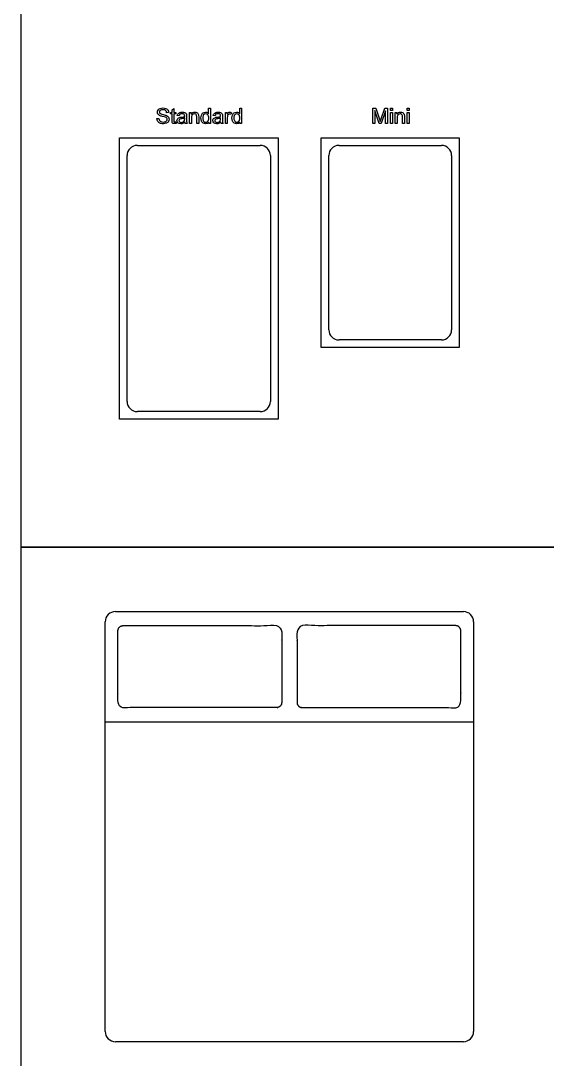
# Model space of a CAD drawing. Header units: millimetres. Extents: x 0 to 22.8, y -0.3 to 16.7.
# Drawn here: x 0.04 to 2.66, y 3.22 to 8.37 of the extents above; entities that cross this region are included whole.
import ezdxf

# ---------------------------------------------------------------- set-up
doc = ezdxf.new("R2010")
doc.units = ezdxf.units.MM
for name, color, linetype, true_color in [('AG-DIAGRAM', 7, 'Continuous', 0xfecc66), ('AG-FURNITURE', 7, 'Continuous', 0x66ccff), ('N-SYMB', 7, 'Continuous', 0x800040), ('X-VIEWPORT', 7, 'Continuous', 0xfb0280)]:
    doc.layers.add(name, color=color, linetype=linetype, true_color=true_color)

msp = doc.modelspace()

# ---------------------------------------------------------------- linework, layer by layer
at = {"layer": 'AG-DIAGRAM'}
for points in [[(0.5335, 6.3895), (0.5335, 7.7865), (1.3209, 7.7865), (1.3209, 6.3895)], [(1.5348, 6.7451), (1.5348, 7.7865), (2.2206, 7.7865), (2.2206, 6.7451)]]:
    msp.add_lwpolyline(points, close=True, dxfattribs=at)
at = {"layer": 'AG-FURNITURE'}
msp.add_line((0.4627, 4.8896), (2.2915, 4.8896), dxfattribs=at)
for centre, start, end in [((0.6224, 7.6976), 90, 180), ((1.232, 7.6976), 0, 90), ((1.6237, 7.6976), 90, 180), ((2.1317, 7.6976), 0, 90), ((1.6237, 6.834), 180, 270), ((2.1317, 6.834), 270, 0), ((0.6224, 6.4784), 180, 270), ((1.232, 6.4784), 270, 360), ((0.5135, 5.3849), 90, 180), ((2.2407, 5.3849), 0, 90), ((0.5135, 3.3529), 180, 270), ((2.2407, 3.3529), 270, 0)]:
    msp.add_arc(centre, 0.0508, start, end, dxfattribs=at)
for points in [[(0.6224, 7.7484), (0.9272, 7.7484), (1.232, 7.7484)], [(1.6237, 7.7484), (1.8777, 7.7484), (2.1317, 7.7484)], [(0.5716, 6.4784), (0.5716, 7.088), (0.5716, 7.6976)], [(1.2828, 7.6976), (1.2828, 7.088), (1.2828, 6.4784)], [(1.5729, 6.834), (1.5729, 7.2658), (1.5729, 7.6976)], [(2.1825, 7.6976), (2.1825, 7.2658), (2.1825, 6.834)], [(2.1317, 6.7832), (1.8777, 6.7832), (1.6237, 6.7832)], [(1.232, 6.4276), (0.9272, 6.4276), (0.6224, 6.4276)], [(0.5135, 5.4357), (1.3771, 5.4357), (2.2407, 5.4357)], [(0.4627, 3.3529), (0.4627, 4.3689), (0.4627, 5.3849)], [(2.2915, 5.3849), (2.2915, 4.3689), (2.2915, 3.3529)], [(2.2407, 3.3021), (1.3771, 3.3021), (0.5135, 3.3021)]]:
    msp.add_open_spline(points, degree=2, dxfattribs=at)
for points in [[(0.5516, 5.3659), (0.5262, 5.3659), (0.5262, 5.3405), (0.5262, 5.1627), (0.5262, 4.9849), (0.5262, 4.9595), (0.5516, 4.9595), (0.9072, 4.9595), (1.3136, 4.9595), (1.339, 4.9595), (1.339, 4.9849), (1.339, 5.1627), (1.339, 5.3405), (1.339, 5.3659), (1.3136, 5.3659), (0.9072, 5.3659), (0.5516, 5.3659)], [(2.2026, 5.3659), (2.228, 5.3659), (2.228, 5.3405), (2.228, 5.1627), (2.228, 4.9849), (2.228, 4.9595), (2.2026, 4.9595), (1.847, 4.9595), (1.4406, 4.9595), (1.4152, 4.9595), (1.4152, 4.9849), (1.4152, 5.1627), (1.4152, 5.3405), (1.4152, 5.3659), (1.4406, 5.3659), (1.847, 5.3659), (2.2026, 5.3659)]]:
    msp.add_rational_spline(points, [1, 0.707106781187, 1, 1, 1, 0.707106781187, 1, 1, 1, 0.707106781187, 1, 1, 1, 0.707106781187, 1, 1, 1], degree=2, knots=[0, 0, 0, 1.570796, 1.570796, 19.070796, 19.070796, 20.641593, 20.641593, 45.112181, 45.112181, 46.682977, 46.682977, 64.182977, 64.182977, 65.753774, 65.753774, 90.224362, 90.224362, 90.224362], dxfattribs=at)
at = {"layer": 'N-SYMB'}
for points in [[(0.7193, 7.8809), (0.7289, 7.8818)], [(0.7776, 7.9112), (0.7679, 7.9103)], [(0.7946, 7.8726), (0.7946, 7.9043), (0.7877, 7.9043), (0.7877, 7.9116), (0.7946, 7.9116), (0.7946, 7.9254), (0.8038, 7.9309), (0.8038, 7.9116), (0.8129, 7.9116), (0.8129, 7.9043), (0.8038, 7.9043), (0.8038, 7.8722)], [(0.8299, 7.8947), (0.8207, 7.896)], [(0.8575, 7.8804), (0.8575, 7.8841)], [(0.8671, 7.8919), (0.8671, 7.8795)], [(0.8818, 7.8566), (0.8818, 7.9116), (0.89, 7.9116), (0.89, 7.9038)], [(0.891, 7.8864), (0.891, 7.8566), (0.8818, 7.8566)], [(0.9268, 7.8905), (0.9268, 7.8566), (0.9171, 7.8566), (0.9171, 7.8901)], [(0.9763, 7.9052), (0.9763, 7.9328), (0.9855, 7.9328), (0.9855, 7.8566), (0.9768, 7.8566)], [(1.008, 7.8947), (0.9988, 7.896)], [(1.0356, 7.8804), (1.0356, 7.8841)], [(1.0452, 7.8919), (1.0452, 7.8795)], [(1.0594, 7.8566), (1.0594, 7.9116), (1.0682, 7.9116), (1.0682, 7.9034)], [(1.0691, 7.8855), (1.0691, 7.8566), (1.0594, 7.8566)], [(1.0897, 7.9098), (1.0865, 7.9011)], [(1.1306, 7.9052), (1.1306, 7.9328), (1.1398, 7.9328), (1.1398, 7.8566), (1.131, 7.8566)], [(1.7914, 7.8566), (1.7914, 7.9328), (1.8066, 7.9328), (1.8245, 7.8786)], [(1.8323, 7.8795), (1.8506, 7.9328), (1.8644, 7.9328), (1.8644, 7.8566), (1.8543, 7.8566), (1.8543, 7.9204), (1.8323, 7.8566), (1.8231, 7.8566), (1.8011, 7.9213), (1.8011, 7.8566), (1.7914, 7.8566)], [(1.903, 7.8566), (1.903, 7.9116), (1.9112, 7.9116), (1.9112, 7.9038)], [(1.9122, 7.8864), (1.9122, 7.8566), (1.903, 7.8566)], [(1.948, 7.8905), (1.948, 7.8566), (1.9388, 7.8566), (1.9388, 7.8901)], [(0.8129, 7.8648), (0.8143, 7.8566)], [(0.8699, 7.8566), (0.8602, 7.8566)], [(0.9768, 7.8566), (0.9768, 7.8634)], [(1.048, 7.8566), (1.0383, 7.8566)], [(1.131, 7.8566), (1.131, 7.8634)]]:
    msp.add_lwpolyline(points, dxfattribs=at)
for points in [[(1.8796, 7.9217), (1.8796, 7.9328), (1.8887, 7.9328), (1.8887, 7.9217)], [(1.8796, 7.8566), (1.8796, 7.9116), (1.8887, 7.9116), (1.8887, 7.8566)], [(1.9622, 7.9217), (1.9622, 7.9328), (1.9718, 7.9328), (1.9718, 7.9217)], [(1.9622, 7.8566), (1.9622, 7.9116), (1.9718, 7.9116), (1.9718, 7.8566)]]:
    msp.add_lwpolyline(points, close=True, dxfattribs=at)
for points in [[(0.7349, 7.9314), (0.739, 7.9332), (0.7441, 7.9341), (0.7491, 7.9341)], [(0.7491, 7.9341), (0.7546, 7.9341), (0.7597, 7.9332), (0.7638, 7.9314)], [(0.722, 7.913), (0.722, 7.9167), (0.7234, 7.9204), (0.7253, 7.9236)], [(0.7248, 7.9034), (0.723, 7.9061), (0.722, 7.9094), (0.722, 7.913)], [(0.7331, 7.8965), (0.7294, 7.8983), (0.7266, 7.9006), (0.7248, 7.9034)], [(0.7253, 7.9236), (0.7276, 7.9273), (0.7308, 7.9295), (0.7349, 7.9314)], [(0.7289, 7.8818), (0.7294, 7.8777), (0.7303, 7.8749), (0.7321, 7.8722)], [(0.7363, 7.9217), (0.7335, 7.9194), (0.7321, 7.9167), (0.7321, 7.9135)], [(0.7321, 7.9135), (0.7321, 7.9107), (0.7331, 7.9084), (0.7349, 7.9071)], [(0.7477, 7.8914), (0.7409, 7.8933), (0.7358, 7.8947), (0.7331, 7.8965)], [(0.7349, 7.9071), (0.7367, 7.9052), (0.7418, 7.9034), (0.75, 7.9015)], [(0.7496, 7.925), (0.7432, 7.925), (0.739, 7.924), (0.7363, 7.9217)], [(0.7615, 7.8878), (0.7592, 7.8887), (0.7546, 7.8901), (0.7477, 7.8914)], [(0.7629, 7.9213), (0.7597, 7.924), (0.7556, 7.925), (0.7496, 7.925)], [(0.75, 7.9015), (0.7583, 7.8997), (0.7638, 7.8979), (0.767, 7.8965)], [(0.7684, 7.8832), (0.767, 7.885), (0.7647, 7.8869), (0.7615, 7.8878)], [(0.7679, 7.9103), (0.7675, 7.9153), (0.7657, 7.919), (0.7629, 7.9213)], [(0.7638, 7.9314), (0.7684, 7.9295), (0.7716, 7.9268), (0.7739, 7.9231)], [(0.767, 7.8965), (0.7716, 7.8947), (0.7748, 7.8919), (0.7767, 7.8887)], [(0.7702, 7.8772), (0.7702, 7.8795), (0.7698, 7.8813), (0.7684, 7.8832)], [(0.7739, 7.9231), (0.7762, 7.9194), (0.7776, 7.9158), (0.7776, 7.9112)], [(0.7767, 7.8887), (0.779, 7.8855), (0.7799, 7.8818), (0.7799, 7.8777)], [(0.8207, 7.896), (0.8217, 7.8997), (0.823, 7.9029), (0.8249, 7.9052)], [(0.8212, 7.8781), (0.8221, 7.8804), (0.8239, 7.8823), (0.8258, 7.8836)], [(0.8249, 7.9052), (0.8267, 7.908), (0.8295, 7.9098), (0.8331, 7.9107)], [(0.8258, 7.8836), (0.8276, 7.885), (0.8299, 7.8859), (0.8327, 7.8869)], [(0.8345, 7.9029), (0.8327, 7.9011), (0.8308, 7.8983), (0.8299, 7.8947)], [(0.8327, 7.8869), (0.8345, 7.8873), (0.8373, 7.8878), (0.8409, 7.8882)], [(0.8331, 7.9107), (0.8368, 7.9121), (0.8409, 7.913), (0.8455, 7.913)], [(0.8441, 7.9052), (0.84, 7.9052), (0.8368, 7.9043), (0.8345, 7.9029)], [(0.8409, 7.8882), (0.8483, 7.8892), (0.8542, 7.8901), (0.8575, 7.8914)], [(0.8575, 7.8841), (0.8542, 7.8827), (0.8492, 7.8813), (0.8423, 7.8804)], [(0.8552, 7.902), (0.8524, 7.9043), (0.8492, 7.9052), (0.8441, 7.9052)], [(0.8455, 7.913), (0.8506, 7.913), (0.8542, 7.9126), (0.857, 7.9112)], [(0.8575, 7.8937), (0.8575, 7.8979), (0.857, 7.9006), (0.8552, 7.902)], [(0.857, 7.9112), (0.8602, 7.9103), (0.8625, 7.9089), (0.8639, 7.9071)], [(0.8575, 7.8914), (0.8575, 7.8928), (0.8575, 7.8937), (0.8575, 7.8937)], [(0.8639, 7.9071), (0.8653, 7.9052), (0.8662, 7.9034), (0.8666, 7.9006)], [(0.8666, 7.9006), (0.8671, 7.8993), (0.8671, 7.896), (0.8671, 7.8919)], [(0.89, 7.9038), (0.8942, 7.9098), (0.9001, 7.913), (0.9075, 7.913)], [(0.8956, 7.9011), (0.8923, 7.8983), (0.891, 7.8937), (0.891, 7.8864)], [(0.9057, 7.9048), (0.9015, 7.9048), (0.8983, 7.9034), (0.8956, 7.9011)], [(0.9121, 7.9029), (0.9102, 7.9043), (0.9084, 7.9048), (0.9057, 7.9048)], [(0.9075, 7.913), (0.9112, 7.913), (0.9139, 7.9121), (0.9167, 7.9112)], [(0.9162, 7.8983), (0.9153, 7.9006), (0.9139, 7.902), (0.9121, 7.9029)], [(0.9171, 7.8901), (0.9171, 7.8937), (0.9167, 7.8965), (0.9162, 7.8983)], [(0.9167, 7.9112), (0.9199, 7.9098), (0.9217, 7.9084), (0.9231, 7.9066)], [(0.9231, 7.9066), (0.9245, 7.9043), (0.9254, 7.902), (0.9259, 7.8993)], [(0.9259, 7.8993), (0.9263, 7.8979), (0.9268, 7.8947), (0.9268, 7.8905)], [(0.9378, 7.8841), (0.9378, 7.8896), (0.9387, 7.8947), (0.9405, 7.8988)], [(0.9405, 7.869), (0.9387, 7.8731), (0.9378, 7.8781), (0.9378, 7.8841)], [(0.9405, 7.8988), (0.9424, 7.9034), (0.9451, 7.9071), (0.9488, 7.9094)], [(0.9516, 7.9002), (0.9488, 7.8965), (0.9474, 7.8914), (0.9474, 7.8841)], [(0.9474, 7.8841), (0.9474, 7.8768), (0.9488, 7.8717), (0.9516, 7.868)], [(0.9488, 7.9094), (0.9525, 7.9116), (0.9566, 7.913), (0.9607, 7.913)], [(0.9617, 7.9052), (0.9575, 7.9052), (0.9543, 7.9034), (0.9516, 7.9002)], [(0.9607, 7.913), (0.9644, 7.913), (0.9672, 7.9121), (0.9699, 7.9107)], [(0.9727, 7.8997), (0.9699, 7.9034), (0.9662, 7.9052), (0.9617, 7.9052)], [(0.9699, 7.9107), (0.9727, 7.9094), (0.9745, 7.9075), (0.9763, 7.9052)], [(0.9768, 7.8832), (0.9768, 7.8905), (0.9754, 7.8965), (0.9727, 7.8997)], [(0.9727, 7.868), (0.9754, 7.8713), (0.9768, 7.8763), (0.9768, 7.8832)], [(0.9988, 7.896), (0.9998, 7.8997), (1.0011, 7.9029), (1.003, 7.9052)], [(0.9988, 7.8781), (1.0002, 7.8804), (1.0016, 7.8823), (1.0039, 7.8836)], [(1.003, 7.9052), (1.0048, 7.908), (1.0076, 7.9098), (1.0112, 7.9107)], [(1.0039, 7.8836), (1.0057, 7.885), (1.008, 7.8859), (1.0108, 7.8869)], [(1.0126, 7.9029), (1.0103, 7.9011), (1.0089, 7.8983), (1.008, 7.8947)], [(1.0108, 7.8869), (1.0126, 7.8873), (1.0154, 7.8878), (1.019, 7.8882)], [(1.0112, 7.9107), (1.0149, 7.9121), (1.019, 7.913), (1.0236, 7.913)], [(1.0223, 7.9052), (1.0181, 7.9052), (1.0144, 7.9043), (1.0126, 7.9029)], [(1.019, 7.8882), (1.0264, 7.8892), (1.0319, 7.8901), (1.0356, 7.8914)], [(1.0356, 7.8841), (1.0324, 7.8827), (1.0273, 7.8813), (1.0204, 7.8804)], [(1.0328, 7.902), (1.0305, 7.9043), (1.0268, 7.9052), (1.0223, 7.9052)], [(1.0236, 7.913), (1.0282, 7.913), (1.0324, 7.9126), (1.0351, 7.9112)], [(1.0356, 7.8937), (1.0356, 7.8979), (1.0346, 7.9006), (1.0328, 7.902)], [(1.0351, 7.9112), (1.0383, 7.9103), (1.0402, 7.9089), (1.0415, 7.9071)], [(1.0356, 7.8914), (1.0356, 7.8928), (1.0356, 7.8937), (1.0356, 7.8937)], [(1.0415, 7.9071), (1.0429, 7.9052), (1.0443, 7.9034), (1.0447, 7.9006)], [(1.0447, 7.9006), (1.0447, 7.8993), (1.0452, 7.896), (1.0452, 7.8919)], [(1.0682, 7.9034), (1.07, 7.9071), (1.0723, 7.9098), (1.0741, 7.9112)], [(1.0705, 7.896), (1.0695, 7.8928), (1.0691, 7.8892), (1.0691, 7.8855)], [(1.0741, 7.9015), (1.0723, 7.9002), (1.0714, 7.8983), (1.0705, 7.896)], [(1.0741, 7.9112), (1.076, 7.9121), (1.0778, 7.913), (1.0801, 7.913)], [(1.0796, 7.9034), (1.0773, 7.9034), (1.0755, 7.9025), (1.0741, 7.9015)], [(1.0865, 7.9011), (1.0842, 7.9025), (1.0819, 7.9034), (1.0796, 7.9034)], [(1.0801, 7.913), (1.0833, 7.913), (1.0865, 7.9121), (1.0897, 7.9098)], [(1.0916, 7.8841), (1.0916, 7.8896), (1.0925, 7.8947), (1.0943, 7.8988)], [(1.0948, 7.869), (1.0929, 7.8731), (1.0916, 7.8781), (1.0916, 7.8841)], [(1.0943, 7.8988), (1.0962, 7.9034), (1.0989, 7.9071), (1.1026, 7.9094)], [(1.1058, 7.9002), (1.1026, 7.8965), (1.1012, 7.8914), (1.1012, 7.8841)], [(1.1012, 7.8841), (1.1012, 7.8768), (1.103, 7.8717), (1.1058, 7.868)], [(1.1026, 7.9094), (1.1063, 7.9116), (1.1104, 7.913), (1.115, 7.913)], [(1.1159, 7.9052), (1.1118, 7.9052), (1.1086, 7.9034), (1.1058, 7.9002)], [(1.115, 7.913), (1.1186, 7.913), (1.1214, 7.9121), (1.1242, 7.9107)], [(1.1269, 7.8997), (1.1237, 7.9034), (1.1205, 7.9052), (1.1159, 7.9052)], [(1.1242, 7.9107), (1.1265, 7.9094), (1.1287, 7.9075), (1.1306, 7.9052)], [(1.131, 7.8832), (1.131, 7.8905), (1.1297, 7.8965), (1.1269, 7.8997)], [(1.1269, 7.868), (1.1297, 7.8713), (1.131, 7.8763), (1.131, 7.8832)], [(1.9112, 7.9038), (1.9154, 7.9098), (1.9213, 7.913), (1.9291, 7.913)], [(1.9167, 7.9011), (1.914, 7.8983), (1.9122, 7.8937), (1.9122, 7.8864)], [(1.9268, 7.9048), (1.9232, 7.9048), (1.9195, 7.9034), (1.9167, 7.9011)], [(1.9337, 7.9029), (1.9319, 7.9043), (1.9296, 7.9048), (1.9268, 7.9048)], [(1.9291, 7.913), (1.9324, 7.913), (1.9356, 7.9121), (1.9383, 7.9112)], [(1.9374, 7.8983), (1.9369, 7.9006), (1.9356, 7.902), (1.9337, 7.9029)], [(1.9388, 7.8901), (1.9388, 7.8937), (1.9383, 7.8965), (1.9374, 7.8983)], [(1.9383, 7.9112), (1.9411, 7.9098), (1.9429, 7.9084), (1.9443, 7.9066)], [(1.9443, 7.9066), (1.9461, 7.9043), (1.947, 7.902), (1.9475, 7.8993)], [(1.9475, 7.8993), (1.948, 7.8979), (1.948, 7.8947), (1.948, 7.8905)], [(0.7234, 7.8671), (0.7207, 7.8713), (0.7193, 7.8758), (0.7193, 7.8809)], [(0.7344, 7.8579), (0.7298, 7.8602), (0.7262, 7.863), (0.7234, 7.8671)], [(0.7321, 7.8722), (0.7335, 7.8699), (0.7363, 7.868), (0.7395, 7.8662)], [(0.7519, 7.8556), (0.745, 7.8556), (0.739, 7.8566), (0.7344, 7.8579)], [(0.7395, 7.8662), (0.7432, 7.8648), (0.7468, 7.8639), (0.7514, 7.8639)], [(0.7514, 7.8639), (0.7551, 7.8639), (0.7588, 7.8648), (0.7615, 7.8657)], [(0.7666, 7.8579), (0.762, 7.8566), (0.7574, 7.8556), (0.7519, 7.8556)], [(0.7615, 7.8657), (0.7647, 7.8671), (0.7666, 7.8685), (0.7679, 7.8703)], [(0.7767, 7.8662), (0.7744, 7.863), (0.7707, 7.8602), (0.7666, 7.8579)], [(0.7679, 7.8703), (0.7698, 7.8726), (0.7702, 7.8749), (0.7702, 7.8772)], [(0.7799, 7.8777), (0.7799, 7.874), (0.779, 7.8699), (0.7767, 7.8662)], [(0.7955, 7.8616), (0.7946, 7.863), (0.7946, 7.8671), (0.7946, 7.8726)], [(0.7996, 7.857), (0.7978, 7.8584), (0.7964, 7.8598), (0.7955, 7.8616)], [(0.8074, 7.8561), (0.8042, 7.8561), (0.8015, 7.8566), (0.7996, 7.857)], [(0.8038, 7.8722), (0.8038, 7.8694), (0.8038, 7.8676), (0.8042, 7.8667)], [(0.8042, 7.8667), (0.8047, 7.8662), (0.8051, 7.8653), (0.8056, 7.8648)], [(0.8056, 7.8648), (0.8065, 7.8644), (0.8074, 7.8644), (0.8088, 7.8644)], [(0.8143, 7.8566), (0.812, 7.8566), (0.8093, 7.8561), (0.8074, 7.8561)], [(0.8088, 7.8644), (0.8102, 7.8644), (0.8116, 7.8644), (0.8129, 7.8648)], [(0.8189, 7.8708), (0.8189, 7.8735), (0.8198, 7.8763), (0.8212, 7.8781)], [(0.8239, 7.8593), (0.8207, 7.8625), (0.8189, 7.8662), (0.8189, 7.8708)], [(0.8382, 7.8556), (0.8318, 7.8556), (0.8272, 7.8566), (0.8239, 7.8593)], [(0.8304, 7.8758), (0.8295, 7.8745), (0.829, 7.8726), (0.829, 7.8713)], [(0.829, 7.8713), (0.829, 7.8685), (0.8299, 7.8667), (0.8318, 7.8648)], [(0.834, 7.8786), (0.8327, 7.8781), (0.8313, 7.8768), (0.8304, 7.8758)], [(0.8318, 7.8648), (0.834, 7.8634), (0.8368, 7.8625), (0.8405, 7.8625)], [(0.8423, 7.8804), (0.8386, 7.88), (0.8359, 7.8795), (0.834, 7.8786)], [(0.8483, 7.857), (0.8451, 7.8561), (0.8419, 7.8556), (0.8382, 7.8556)], [(0.8405, 7.8625), (0.8437, 7.8625), (0.8469, 7.863), (0.8501, 7.8648)], [(0.8584, 7.863), (0.8547, 7.8602), (0.8515, 7.8579), (0.8483, 7.857)], [(0.8501, 7.8648), (0.8529, 7.8662), (0.8547, 7.8685), (0.8561, 7.8713)], [(0.8561, 7.8713), (0.857, 7.8735), (0.8575, 7.8763), (0.8575, 7.8804)], [(0.8602, 7.8566), (0.8593, 7.8584), (0.8588, 7.8607), (0.8584, 7.863)], [(0.8671, 7.8795), (0.8671, 7.8708), (0.8671, 7.8653), (0.8676, 7.863)], [(0.8676, 7.863), (0.868, 7.8607), (0.8689, 7.8584), (0.8699, 7.8566)], [(0.9493, 7.8589), (0.9456, 7.8612), (0.9428, 7.8644), (0.9405, 7.869)], [(0.9612, 7.8556), (0.9571, 7.8556), (0.9529, 7.8566), (0.9493, 7.8589)], [(0.9516, 7.868), (0.9548, 7.8644), (0.958, 7.863), (0.9621, 7.863)], [(0.9768, 7.8634), (0.9731, 7.8579), (0.9681, 7.8556), (0.9612, 7.8556)], [(0.9621, 7.863), (0.9662, 7.863), (0.9699, 7.8644), (0.9727, 7.868)], [(0.997, 7.8708), (0.997, 7.8735), (0.9979, 7.8763), (0.9988, 7.8781)], [(1.0021, 7.8593), (0.9988, 7.8625), (0.997, 7.8662), (0.997, 7.8708)], [(1.0158, 7.8556), (1.0099, 7.8556), (1.0053, 7.8566), (1.0021, 7.8593)], [(1.0085, 7.8758), (1.0076, 7.8745), (1.0071, 7.8726), (1.0071, 7.8713)], [(1.0071, 7.8713), (1.0071, 7.8685), (1.008, 7.8667), (1.0099, 7.8648)], [(1.0122, 7.8786), (1.0103, 7.8781), (1.0094, 7.8768), (1.0085, 7.8758)], [(1.0099, 7.8648), (1.0117, 7.8634), (1.0144, 7.8625), (1.0181, 7.8625)], [(1.0204, 7.8804), (1.0163, 7.88), (1.0135, 7.8795), (1.0122, 7.8786)], [(1.0264, 7.857), (1.0232, 7.8561), (1.0195, 7.8556), (1.0158, 7.8556)], [(1.0181, 7.8625), (1.0218, 7.8625), (1.025, 7.863), (1.0278, 7.8648)], [(1.0365, 7.863), (1.0328, 7.8602), (1.0296, 7.8579), (1.0264, 7.857)], [(1.0278, 7.8648), (1.0305, 7.8662), (1.0328, 7.8685), (1.0342, 7.8713)], [(1.0342, 7.8713), (1.0351, 7.8735), (1.0356, 7.8763), (1.0356, 7.8804)], [(1.0383, 7.8566), (1.0374, 7.8584), (1.0365, 7.8607), (1.0365, 7.863)], [(1.0452, 7.8795), (1.0452, 7.8708), (1.0452, 7.8653), (1.0457, 7.863)], [(1.0457, 7.863), (1.0461, 7.8607), (1.047, 7.8584), (1.048, 7.8566)], [(1.1035, 7.8589), (1.0998, 7.8612), (1.0966, 7.8644), (1.0948, 7.869)], [(1.1154, 7.8556), (1.1113, 7.8556), (1.1072, 7.8566), (1.1035, 7.8589)], [(1.1058, 7.868), (1.109, 7.8644), (1.1122, 7.863), (1.1164, 7.863)], [(1.131, 7.8634), (1.1274, 7.8579), (1.1223, 7.8556), (1.1154, 7.8556)], [(1.1164, 7.863), (1.1205, 7.863), (1.1242, 7.8644), (1.1269, 7.868)], [(1.8245, 7.8786), (1.8263, 7.8735), (1.8277, 7.8699), (1.8282, 7.8671)], [(1.8282, 7.8671), (1.8291, 7.8699), (1.8305, 7.874), (1.8323, 7.8795)]]:
    msp.add_open_spline(points, degree=3, dxfattribs=at)
at = {"layer": 'X-VIEWPORT'}
for points in [[(0.0436, 8.4215), (0.0436, 5.7545), (2.7106, 5.7545), (2.7106, 8.4215)], [(0.0436, 5.7545), (0.0436, 3.0875), (2.7106, 3.0875), (2.7106, 5.7545)]]:
    msp.add_lwpolyline(points, close=True, dxfattribs=at)

doc.saveas('drawing.dxf')
